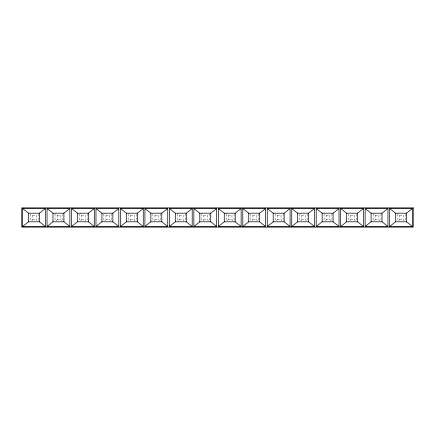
<?xml version="1.0" encoding="UTF-8"?>
<svg xmlns="http://www.w3.org/2000/svg" width="435" height="435" viewBox="0 0 435 435"><rect width="100%" height="100%" fill="white"/><g stroke="black" fill="none" stroke-linecap="round" stroke-linejoin="round"><path stroke-width="0.33" stroke-dasharray="2.17 1.63" d="M31.837 220.79L32.668 219.762L32.668 215.368L31.837 214.341M37.073 220.79L36.241 219.762L36.241 215.368L37.073 214.341M154.18 220.79L155.012 219.762L155.012 215.368L154.18 214.341M159.417 220.79L158.585 219.762L158.585 215.368L159.417 214.341M252.055 220.79L252.887 219.762L252.887 215.368L252.055 214.341M257.292 220.79L256.46 219.762L256.46 215.368L257.292 214.341M349.93 220.79L350.762 219.762L350.762 215.368L349.93 214.341M355.167 220.79L354.335 219.762L354.335 215.368L355.167 214.341M56.316 220.79L57.164 219.762L57.164 215.368L55.473 213.313M61.623 220.79L60.78 219.762L60.78 215.368L61.623 214.341M80.665 220.79L81.514 219.762L81.514 215.368L79.823 213.313M85.972 220.79L85.124 219.762L85.124 215.368L85.972 214.341M105.134 220.79L105.982 219.762L105.982 215.368L104.291 213.313M110.441 220.79L109.593 219.762L109.593 215.368L110.441 214.341M129.722 220.79L130.571 219.762L130.571 215.368L128.88 213.313M135.029 220.79L134.187 219.762L134.187 215.368L135.029 214.341M178.66 220.79L179.508 219.762L179.508 215.368L177.817 213.313M183.967 220.79L183.124 219.762L183.124 215.368L183.967 214.341M203.009 220.79L203.857 219.762L203.857 215.368L202.166 213.313M208.316 220.79L207.468 219.762L207.468 215.368L208.316 214.341M227.478 220.79L228.326 219.762L228.326 215.368L226.635 213.313M232.785 220.79L231.937 219.762L231.937 215.368L232.785 214.341M276.535 220.79L277.383 219.762L277.383 215.368L275.692 213.313M281.842 220.79L280.999 219.762L280.999 215.368L281.842 214.341M300.884 220.79L301.732 219.762L301.732 215.368L300.041 213.313M306.191 220.79L305.343 219.762L305.343 215.368L306.191 214.341M325.353 220.79L326.201 219.762L326.201 215.368L324.51 213.313M330.66 220.79L329.812 219.762L329.812 215.368L330.66 214.341M374.41 220.79L375.258 219.762L375.258 215.368L373.567 213.313M379.717 220.79L378.874 219.762L378.874 215.368L379.717 214.341M398.759 220.79L399.607 219.762L399.607 215.368L397.916 213.313M404.066 220.79L403.218 219.762L403.218 215.368L404.066 214.341M32.668 215.368L36.241 215.368M57.164 215.368L60.78 215.368M81.514 215.368L85.124 215.368M105.982 215.368L109.593 215.368M130.571 215.368L134.187 215.368M155.012 215.368L158.585 215.368M179.508 215.368L183.124 215.368M203.857 215.368L207.468 215.368M228.326 215.368L231.937 215.368M252.887 215.368L256.46 215.368M277.383 215.368L280.999 215.368M301.732 215.368L305.343 215.368M326.201 215.368L329.812 215.368M350.762 215.368L354.335 215.368M375.258 215.368L378.874 215.368M399.607 215.368L403.218 215.368M32.668 219.762L36.241 219.762M57.164 219.762L60.78 219.762M81.514 219.762L85.124 219.762M105.982 219.762L109.593 219.762M130.571 219.762L134.187 219.762M155.012 219.762L158.585 219.762M179.508 219.762L183.124 219.762M203.857 219.762L207.468 219.762M228.326 219.762L231.937 219.762M252.887 219.762L256.46 219.762M277.383 219.762L280.999 219.762M301.732 219.762L305.343 219.762M326.201 219.762L329.812 219.762M350.762 219.762L354.335 219.762M375.258 219.762L378.874 219.762M399.607 219.762L403.218 219.762M405.338 214.069L405.338 221.062M397.492 214.069L397.492 221.062M380.989 214.069L380.989 221.062M373.143 214.069L373.143 221.062M356.423 214.069L356.423 221.062M348.674 214.069L348.674 221.062M331.932 214.069L331.932 221.062M324.086 214.069L324.086 221.062M307.463 214.069L307.463 221.062M299.617 214.069L299.617 221.062M283.114 214.069L283.114 221.062M275.268 214.069L275.268 221.062M258.548 214.069L258.548 221.062M250.799 214.069L250.799 221.062M234.057 214.069L234.057 221.062M226.211 214.069L226.211 221.062M209.588 214.069L209.588 221.062M201.742 214.069L201.742 221.062M185.239 214.069L185.239 221.062M177.393 214.069L177.393 221.062M160.673 214.069L160.673 221.062M152.924 214.069L152.924 221.062M136.302 214.069L136.302 221.062M128.456 214.069L128.456 221.062M111.713 214.069L111.713 221.062M103.867 214.069L103.867 221.062M87.245 214.069L87.245 221.062M79.398 214.069L79.398 221.062M62.896 214.069L62.896 221.062M55.049 214.069L55.049 221.062M38.329 214.069L38.329 221.062M30.58 214.069L30.58 221.062"/><path stroke-width="0.65" d="M22.576 226.483L28.514 221.806L39.454 221.806L45.392 226.483L45.392 208.517L22.576 208.517L22.576 226.483L45.392 226.483M22.576 208.517L28.514 213.193L39.454 213.193L45.392 208.517M47.045 226.483L52.983 221.806L63.923 221.806L69.861 226.483L69.861 208.517L47.045 208.517L47.045 226.483L69.861 226.483M47.045 208.517L52.983 213.193L63.923 213.193L69.861 208.517M71.514 226.483L77.452 221.806L88.392 221.806L94.33 226.483L94.33 208.517L71.514 208.517L71.514 226.483L94.33 226.483M71.514 208.517L77.452 213.193L88.392 213.193L94.33 208.517M95.983 226.483L101.92 221.806L112.861 221.806L118.798 226.483L118.798 208.517L95.983 208.517L95.983 226.483L118.798 226.483M95.983 208.517L101.92 213.193L112.861 213.193L118.798 208.517M120.451 226.483L126.389 221.806L137.329 221.806L143.267 226.483L143.267 208.517L120.451 208.517L120.451 226.483L143.267 226.483M120.451 208.517L126.389 213.193L137.329 213.193L143.267 208.517M144.92 226.483L150.858 221.806L161.798 221.806L167.736 226.483L167.736 208.517L144.92 208.517L144.92 226.483L167.736 226.483M144.92 208.517L150.858 213.193L161.798 213.193L167.736 208.517M169.389 226.483L175.327 221.806L186.267 221.806L192.205 226.483L192.205 208.517L169.389 208.517L169.389 226.483L192.205 226.483M169.389 208.517L175.327 213.193L186.267 213.193L192.205 208.517M193.858 226.483L199.795 221.806L210.736 221.806L216.673 226.483L216.673 208.517L193.858 208.517L193.858 226.483L216.673 226.483M193.858 208.517L199.795 213.193L210.736 213.193L216.673 208.517M218.326 226.483L224.264 221.806L235.204 221.806L241.142 226.483L241.142 208.517L218.326 208.517L218.326 226.483L241.142 226.483M218.326 208.517L224.264 213.193L235.204 213.193L241.142 208.517M242.795 226.483L248.733 221.806L259.673 221.806L265.611 226.483L265.611 208.517L242.795 208.517L242.795 226.483L265.611 226.483M242.795 208.517L248.733 213.193L259.673 213.193L265.611 208.517M267.264 226.483L273.202 221.806L284.142 221.806L290.08 226.483L290.08 208.517L267.264 208.517L267.264 226.483L290.08 226.483M267.264 208.517L273.202 213.193L284.142 213.193L290.08 208.517M291.733 226.483L297.671 221.806L308.611 221.806L314.548 226.483L314.548 208.517L291.733 208.517L291.733 226.483L314.548 226.483M291.733 208.517L297.671 213.193L308.611 213.193L314.548 208.517M316.201 226.483L322.139 221.806L333.079 221.806L339.017 226.483L339.017 208.517L316.201 208.517L316.201 226.483L339.017 226.483M316.201 208.517L322.139 213.193L333.079 213.193L339.017 208.517M340.67 226.483L346.608 221.806L357.548 221.806L363.486 226.483L363.486 208.517L340.67 208.517L340.67 226.483L363.486 226.483M340.67 208.517L346.608 213.193L357.548 213.193L363.486 208.517M365.139 226.483L371.077 221.806L382.017 221.806L387.955 226.483L387.955 208.517L365.139 208.517L365.139 226.483L387.955 226.483M365.139 208.517L371.077 213.193L382.017 213.193L387.955 208.517M389.608 226.483L395.546 221.806L406.486 221.806L412.423 226.483L412.423 208.517L389.608 208.517L389.608 226.483L412.423 226.483M389.608 208.517L395.546 213.193L406.486 213.193L412.423 208.517M406.486 213.193L406.486 221.806M395.546 213.193L395.546 221.806M382.017 213.193L382.017 221.806M371.077 213.193L371.077 221.806M357.548 213.193L357.548 221.806M346.608 213.193L346.608 221.806M333.079 213.193L333.079 221.806M322.139 213.193L322.139 221.806M308.611 213.193L308.611 221.806M297.671 213.193L297.671 221.806M284.142 213.193L284.142 221.806M273.202 213.193L273.202 221.806M259.673 213.193L259.673 221.806M248.733 213.193L248.733 221.806M235.204 213.193L235.204 221.806M224.264 213.193L224.264 221.806M210.736 213.193L210.736 221.806M199.795 213.193L199.795 221.806M186.267 213.193L186.267 221.806M175.327 213.193L175.327 221.806M161.798 213.193L161.798 221.806M150.858 213.193L150.858 221.806M137.329 213.193L137.329 221.806M126.389 213.193L126.389 221.806M112.861 213.193L112.861 221.806M101.92 213.193L101.92 221.806M88.392 213.193L88.392 221.806M77.452 213.193L77.452 221.806M63.923 213.193L63.923 221.806M52.983 213.193L52.983 221.806M39.454 213.193L39.454 221.806M28.514 213.193L28.514 221.806M413.25 207.865L21.75 207.865L21.75 227.135L413.25 227.135L413.25 207.865"/></g></svg>
